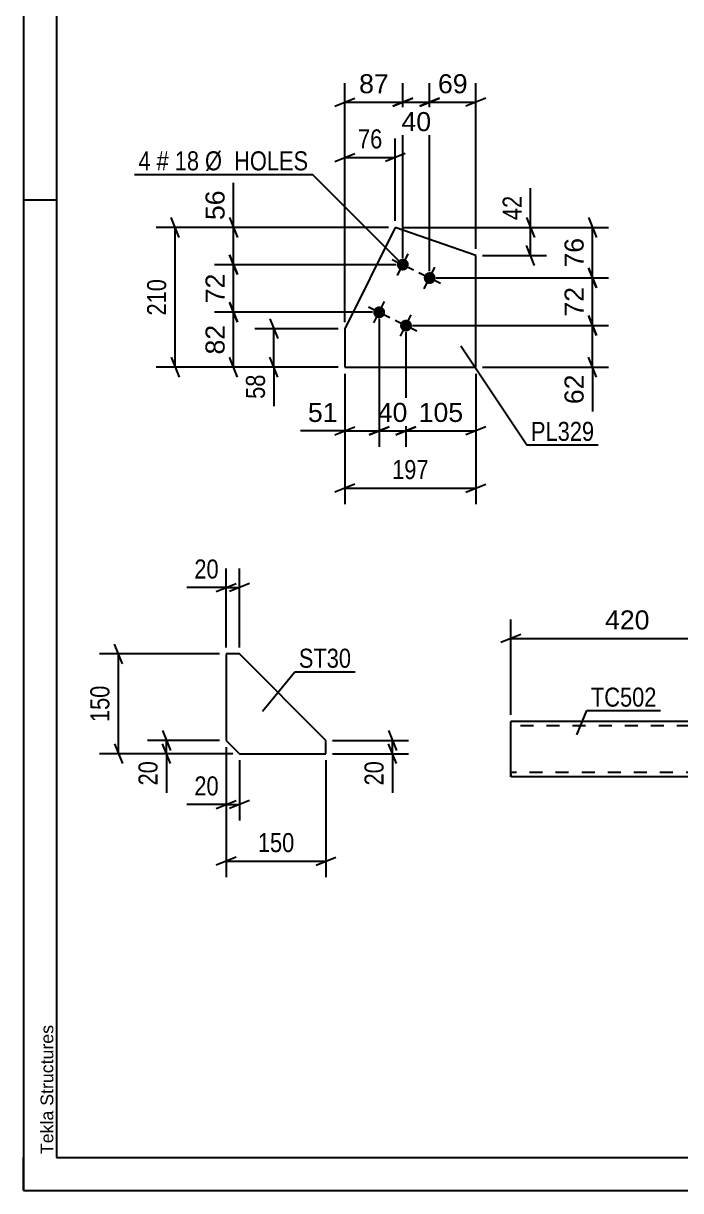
# Model space of a CAD drawing. Header units: millimetres. Extents: x 0 to 420, y 0 to 297.
# Drawn here: x 0 to 98.8, y 0 to 175.6 of the extents above; entities that cross this region are included whole.
import ezdxf

# ---------------------------------------------------------------- set-up
doc = ezdxf.new("R2010")
doc.units = ezdxf.units.MM
doc.linetypes.add('DXK_LINE_DOT2', pattern=[3.9198, 1.9599, -1.9599])
doc.styles.add('Arial', font='ARIAL.TTF', dxfattribs={"height": 0.2})
doc.styles.add('Arial Narrow', font='ARIALN.TTF', dxfattribs={"height": 0.2})

# ---------------------------------------------------------------- blocks, each defined once
blk = doc.blocks.new('Unknown-284928170-1132')
at = {"color": 5, "linetype": 'Continuous'}
for p, q in [((0, 297), (0, 0)), ((5, 292), (5, 5)), ((5, 149), (0, 149)), ((0, 0), (0, 5)), ((5, 5), (415, 5)), ((0, 0), (420, 0))]:
    blk.add_line(p, q, dxfattribs=at)
at = {"color": 174, "linetype": 'Continuous', "style": 'Arial'}
blk.add_text('Tekla Structures', height=1.9102, rotation=90, dxfattribs=at).set_placement((4.5, 5.5))
blk = doc.blocks.new('Part-284928170-1487 - 1471')
at = {"color": 2, "linetype": 'Continuous'}
for p, q in [((32.48, 80.74), (30.48, 80.74)), ((30.48, 80.74), (30.48, 67.74)), ((45.48, 67.74), (32.48, 80.74)), ((30.48, 67.74), (32.48, 65.74)), ((45.48, 65.74), (45.48, 67.74)), ((32.48, 65.74), (45.48, 65.74))]:
    blk.add_line(p, q, dxfattribs=at)
blk = doc.blocks.new('Bolt-284928170-2346 - 2312')
at = {"linetype": 'Continuous'}
for points in [[(57.43, 140.12, -1), (56.63, 138.51, -1)], [(61.46, 138.11, -1), (60.66, 136.5, -1)], [(53.87, 132.95, -1), (53.07, 131.34, -1)], [(57.9, 130.95, -1), (57.1, 129.34, -1)]]:
    blk.add_hatch(color=1, dxfattribs=at).paths.add_polyline_path(points)
at = {"color": 1, "linetype": 'Continuous'}
for p, q in [((56.23, 137.7), (57.83, 140.92)), ((55.42, 140.11), (58.64, 138.51)), ((60.26, 135.7), (61.86, 138.92)), ((59.45, 138.11), (62.67, 136.51)), ((52.67, 130.54), (54.27, 133.76)), ((51.86, 132.95), (55.08, 131.35)), ((56.7, 128.53), (58.3, 131.76)), ((55.89, 130.95), (59.11, 129.34))]:
    blk.add_line(p, q, dxfattribs=at)
blk = doc.blocks.new('Part-284928170-2361 - 2312')
at = {"color": 2, "linetype": 'Continuous'}
for p, q in [((55.9, 144.9), (48.33, 129.68)), ((68, 140.67), (55.9, 144.9)), ((68, 123.9), (68, 140.67)), ((48.33, 129.68), (48.33, 123.9)), ((48.33, 123.9), (68, 123.9))]:
    blk.add_line(p, q, dxfattribs=at)
blk = doc.blocks.new('Part-284928170-2687 - 2670')
at = {"color": 2, "linetype": 'Continuous'}
for p, q in [((108.26, 70.6), (73.26, 70.6)), ((73.26, 62.27), (73.26, 70.6)), ((108.26, 70.6), (107.77, 69.27)), ((107.77, 69.27), (105.23, 62.27)), ((105.23, 62.27), (73.26, 62.27))]:
    blk.add_line(p, q, dxfattribs=at)
at = {"color": 7, "linetype": 'DXK_LINE_DOT2'}
for p, q in [((108.22, 70.5), (107.77, 69.27)), ((108.02, 69.93), (73.26, 69.93)), ((105.47, 62.93), (73.26, 62.93)), ((73.26, 62.66), (73.26, 62.27))]:
    blk.add_line(p, q, dxfattribs=at)
blk = doc.blocks.new('StraightDimension-284928170-1533 - 1471')
at = {"color": 7, "linetype": 'Continuous'}
for p, q in [((30.48, 66.74), (30.48, 55.71)), ((32.48, 64.74), (32.48, 55.71)), ((28.98, 57.51), (31.98, 58.71)), ((30.48, 58.11), (32.48, 58.11)), ((33.98, 58.71), (30.98, 57.51))]:
    blk.add_line(p, q, dxfattribs=at)
at = {"color": 0}
blk.add_wipeout([(29.96, 58.86), (29.96, 63.06), (25.1, 63.06), (25.1, 58.86)], dxfattribs=at)
at = {"color": 7, "linetype": 'Continuous'}
blk.add_line((30.48, 58.11), (24.57, 58.11), dxfattribs=at)
blk.add_line((30.48, 58.11), (24.57, 58.11), dxfattribs=at)
at = {"color": 3, "style": 'Arial Narrow'}
blk.add_text('20', height=2.863, dxfattribs=at).set_placement((25.7, 59.46))
blk = doc.blocks.new('StraightDimension-284928170-1544 - 1471')
at = {"color": 7, "linetype": 'Continuous'}
for p, q in [((30.48, 81.74), (30.48, 93.59)), ((32.48, 81.74), (32.48, 93.59)), ((28.98, 90.14), (31.98, 91.34)), ((33.98, 91.34), (30.98, 90.14)), ((30.48, 90.74), (32.48, 90.74))]:
    blk.add_line(p, q, dxfattribs=at)
at = {"color": 0}
blk.add_wipeout([(29.96, 91.49), (29.96, 95.69), (25.1, 95.69), (25.1, 91.49)], dxfattribs=at)
at = {"color": 7, "linetype": 'Continuous'}
blk.add_line((30.48, 90.74), (24.57, 90.74), dxfattribs=at)
blk.add_line((30.48, 90.74), (24.57, 90.74), dxfattribs=at)
at = {"color": 3, "style": 'Arial Narrow'}
blk.add_text('20', height=2.863, dxfattribs=at).set_placement((25.7, 92.09))
blk = doc.blocks.new('StraightDimension-284928170-1513 - 1471')
at = {"color": 7, "linetype": 'Continuous'}
for p, q in [((20.91, 69.24), (22.11, 66.24)), ((29.48, 67.74), (18.66, 67.74)), ((22.11, 64.24), (20.91, 67.24)), ((21.51, 65.74), (21.51, 67.74)), ((31.48, 65.74), (18.66, 65.74))]:
    blk.add_line(p, q, dxfattribs=at)
at = {"color": 0}
blk.add_wipeout([(20.76, 65.22), (16.56, 65.22), (16.56, 60.36), (20.76, 60.36)], dxfattribs=at)
at = {"color": 7, "linetype": 'Continuous'}
blk.add_line((21.51, 65.74), (21.51, 59.84), dxfattribs=at)
blk.add_line((21.51, 65.74), (21.51, 59.84), dxfattribs=at)
at = {"color": 3, "style": 'Arial Narrow'}
blk.add_text('20', height=2.863, rotation=90.0002, dxfattribs=at).set_placement((20.16, 60.96))
blk = doc.blocks.new('StraightDimension-284928170-1489 - 1471')
at = {"color": 7, "linetype": 'Continuous'}
for p, q in [((14.88, 79.24), (13.68, 82.24)), ((29.48, 80.74), (11.43, 80.74)), ((14.28, 65.74), (14.28, 80.74)), ((13.68, 67.24), (14.88, 64.24)), ((31.48, 65.74), (11.43, 65.74))]:
    blk.add_line(p, q, dxfattribs=at)
at = {"color": 0}
blk.add_wipeout([(13.53, 76.59), (9.33, 76.59), (9.33, 69.9), (13.53, 69.9)], dxfattribs=at)
at = {"color": 3, "style": 'Arial Narrow'}
blk.add_text('150', height=2.863, rotation=90.0002, dxfattribs=at).set_placement((12.93, 70.5))
blk = doc.blocks.new('StraightDimension-284928170-1506 - 1471')
at = {"color": 7, "linetype": 'Continuous'}
for p, q in [((30.48, 66.74), (30.48, 47.18)), ((45.48, 64.74), (45.48, 47.18)), ((31.98, 50.18), (28.98, 48.98)), ((30.48, 49.58), (45.48, 49.58)), ((43.98, 48.98), (46.98, 50.18))]:
    blk.add_line(p, q, dxfattribs=at)
at = {"color": 0}
blk.add_wipeout([(41.32, 50.33), (41.32, 54.53), (34.64, 54.53), (34.64, 50.33)], dxfattribs=at)
at = {"color": 3, "style": 'Arial Narrow'}
blk.add_text('150', height=2.863, dxfattribs=at).set_placement((35.24, 50.93))
blk = doc.blocks.new('StraightDimension-284928170-1524 - 1471')
at = {"color": 7, "linetype": 'Continuous'}
for p, q in [((54.88, 69.24), (56.08, 66.24)), ((46.48, 67.74), (57.88, 67.74)), ((56.08, 64.24), (54.88, 67.24)), ((55.48, 65.74), (55.48, 67.74)), ((46.48, 65.74), (57.88, 65.74))]:
    blk.add_line(p, q, dxfattribs=at)
at = {"color": 0}
blk.add_wipeout([(54.73, 65.22), (50.53, 65.22), (50.53, 60.36), (54.73, 60.36)], dxfattribs=at)
at = {"color": 7, "linetype": 'Continuous'}
blk.add_line((55.48, 65.74), (55.48, 59.84), dxfattribs=at)
blk.add_line((55.48, 65.74), (55.48, 59.84), dxfattribs=at)
at = {"color": 3, "style": 'Arial Narrow'}
blk.add_text('20', height=2.863, rotation=90.0002, dxfattribs=at).set_placement((54.13, 60.96))
blk = doc.blocks.new('StraightDimension-284928170-2471 - 2312')
at = {"color": 7, "linetype": 'Continuous'}
for p, q in [((75.64, 146.4), (76.84, 143.4)), ((56.9, 144.9), (78.64, 144.9)), ((76.24, 140.67), (76.24, 144.9)), ((69, 140.67), (78.64, 140.67)), ((76.84, 139.17), (75.64, 142.17))]:
    blk.add_line(p, q, dxfattribs=at)
at = {"color": 0}
blk.add_wipeout([(75.49, 150.28), (71.29, 150.28), (71.29, 145.42), (75.49, 145.42)], dxfattribs=at)
at = {"color": 7, "linetype": 'Continuous'}
blk.add_line((76.24, 144.9), (76.24, 150.81), dxfattribs=at)
blk.add_line((76.24, 144.9), (76.24, 150.81), dxfattribs=at)
at = {"color": 3, "style": 'Arial Narrow'}
blk.add_text('42', height=2.863, rotation=90.0002, dxfattribs=at).set_placement((74.89, 146.02))
blk = doc.blocks.new('StraightDimension-284928170-2407 - 2312')
at = {"color": 7, "linetype": 'Continuous'}
for p, q in [((61.06, 138.31), (61.06, 166.6)), ((68, 141.67), (68, 166.6)), ((59.56, 163.15), (62.56, 164.35)), ((61.06, 163.75), (68, 163.75)), ((69.5, 164.35), (66.5, 163.15))]:
    blk.add_line(p, q, dxfattribs=at)
at = {"color": 0}
blk.add_wipeout([(67.35, 164.5), (67.35, 168.7), (61.71, 168.7), (61.71, 164.5)], dxfattribs=at)
at = {"color": 3, "style": 'Arial'}
blk.add_text('69', height=2.865, dxfattribs=at).set_placement((62.31, 165.1))
blk = doc.blocks.new('StraightDimension-284928170-2441 - 2312')
at = {"color": 7, "linetype": 'Continuous'}
for p, q in [((57.5, 129.14), (57.5, 111.9)), ((68, 122.9), (68, 111.9)), ((56, 113.7), (59, 114.9)), ((57.5, 114.3), (68, 114.3)), ((69.5, 114.9), (66.5, 113.7))]:
    blk.add_line(p, q, dxfattribs=at)
at = {"color": 0}
blk.add_wipeout([(66.68, 115.05), (66.68, 119.25), (58.81, 119.25), (58.81, 115.05)], dxfattribs=at)
at = {"color": 3, "style": 'Arial'}
blk.add_text('105', height=2.865, dxfattribs=at).set_placement((59.41, 115.65))
blk = doc.blocks.new('StraightDimension-284928170-2377 - 2312')
at = {"color": 7, "linetype": 'Continuous'}
for p, q in [((30.99, 146.4), (32.19, 143.4)), ((54.9, 144.9), (28.74, 144.9)), ((31.59, 139.31), (31.59, 144.9)), ((32.19, 137.81), (30.99, 140.81)), ((56.03, 139.31), (28.74, 139.31))]:
    blk.add_line(p, q, dxfattribs=at)
at = {"color": 0}
blk.add_wipeout([(30.84, 151.07), (26.64, 151.07), (26.64, 145.42), (30.84, 145.42)], dxfattribs=at)
at = {"color": 7, "linetype": 'Continuous'}
blk.add_line((31.59, 144.9), (31.59, 151.6), dxfattribs=at)
blk.add_line((31.59, 144.9), (31.59, 151.6), dxfattribs=at)
at = {"color": 3, "style": 'Arial'}
blk.add_text('56', height=2.865, rotation=90.0002, dxfattribs=at).set_placement((30.24, 146.02))
blk = doc.blocks.new('StraightDimension-284928170-2433 - 2312')
at = {"color": 7, "linetype": 'Continuous'}
for p, q in [((53.47, 131.15), (53.47, 111.9)), ((57.5, 129.14), (57.5, 111.9)), ((51.97, 113.7), (54.97, 114.9)), ((53.47, 114.3), (57.5, 114.3)), ((59, 114.9), (56, 113.7))]:
    blk.add_line(p, q, dxfattribs=at)
at = {"color": 0}
blk.add_wipeout([(58.31, 115.05), (58.31, 119.25), (52.66, 119.25), (52.66, 115.05)], dxfattribs=at)
at = {"color": 3, "style": 'Arial'}
blk.add_text('40', height=2.865, dxfattribs=at).set_placement((53.26, 115.65))
blk = doc.blocks.new('StraightDimension-284928170-2369 - 2312')
at = {"color": 7, "linetype": 'Continuous'}
for p, q in [((30.99, 140.81), (32.19, 137.81)), ((56.03, 139.31), (28.74, 139.31)), ((31.59, 132.15), (31.59, 139.31)), ((32.19, 130.65), (30.99, 133.65)), ((52.47, 132.15), (28.74, 132.15))]:
    blk.add_line(p, q, dxfattribs=at)
at = {"color": 0}
blk.add_wipeout([(30.84, 138.55), (26.64, 138.55), (26.64, 132.91), (30.84, 132.91)], dxfattribs=at)
at = {"color": 3, "style": 'Arial'}
blk.add_text('72', height=2.865, rotation=90.0002, dxfattribs=at).set_placement((30.24, 133.51))
blk = doc.blocks.new('StraightDimension-284928170-2387 - 2312')
at = {"color": 7, "linetype": 'Continuous'}
for p, q in [((48.33, 130.68), (48.33, 166.6)), ((57.03, 140.31), (57.03, 166.6)), ((46.83, 163.15), (49.83, 164.35)), ((48.33, 163.75), (57.03, 163.75)), ((58.53, 164.35), (55.53, 163.15))]:
    blk.add_line(p, q, dxfattribs=at)
at = {"color": 0}
blk.add_wipeout([(55.5, 164.5), (55.5, 168.7), (49.86, 168.7), (49.86, 164.5)], dxfattribs=at)
at = {"color": 3, "style": 'Arial'}
blk.add_text('87', height=2.865, dxfattribs=at).set_placement((50.46, 165.1))
blk = doc.blocks.new('StraightDimension-284928170-2427 - 2312')
at = {"color": 7, "linetype": 'Continuous'}
for p, q in [((53.47, 131.15), (53.47, 111.9)), ((48.33, 122.9), (48.33, 111.9)), ((46.83, 113.7), (49.83, 114.9)), ((48.33, 114.3), (53.47, 114.3)), ((54.97, 114.9), (51.97, 113.7))]:
    blk.add_line(p, q, dxfattribs=at)
at = {"color": 0}
blk.add_wipeout([(47.81, 115.05), (47.81, 119.25), (42.16, 119.25), (42.16, 115.05)], dxfattribs=at)
at = {"color": 7, "linetype": 'Continuous'}
blk.add_line((48.33, 114.3), (41.63, 114.3), dxfattribs=at)
blk.add_line((48.33, 114.3), (41.63, 114.3), dxfattribs=at)
at = {"color": 3, "style": 'Arial'}
blk.add_text('51', height=2.865, dxfattribs=at).set_placement((42.76, 115.65))
blk = doc.blocks.new('StraightDimension-284928170-2363 - 2312')
at = {"color": 7, "linetype": 'Continuous'}
for p, q in [((30.99, 133.65), (32.19, 130.65)), ((52.47, 132.15), (28.74, 132.15)), ((31.59, 123.9), (31.59, 132.15)), ((32.19, 122.4), (30.99, 125.4)), ((47.33, 123.9), (28.74, 123.9))]:
    blk.add_line(p, q, dxfattribs=at)
at = {"color": 0}
blk.add_wipeout([(30.84, 130.85), (26.64, 130.85), (26.64, 125.2), (30.84, 125.2)], dxfattribs=at)
at = {"color": 3, "style": 'Arial'}
blk.add_text('82', height=2.865, rotation=90.0002, dxfattribs=at).set_placement((30.24, 125.8))
blk = doc.blocks.new('StraightDimension-284928170-2397 - 2312')
at = {"color": 7, "linetype": 'Continuous'}
for p, q in [((57.03, 140.31), (57.03, 166.15)), ((61.06, 138.31), (61.06, 166.15)), ((55.53, 163.15), (58.53, 164.35)), ((57.03, 163.75), (61.06, 163.75)), ((62.56, 164.35), (59.56, 163.15))]:
    blk.add_line(p, q, dxfattribs=at)
at = {"color": 0}
blk.add_wipeout([(61.87, 158.8), (61.87, 163), (56.22, 163), (56.22, 158.8)], dxfattribs=at)
at = {"color": 3, "style": 'Arial'}
blk.add_text('40', height=2.865, dxfattribs=at).set_placement((56.82, 159.4))
blk = doc.blocks.new('StraightDimension-284928170-2418 - 2312')
at = {"color": 7, "linetype": 'Continuous'}
for p, q in [((23.41, 143.4), (22.21, 146.4)), ((54.9, 144.9), (19.96, 144.9)), ((22.81, 123.9), (22.81, 144.9)), ((22.21, 125.4), (23.41, 122.4)), ((47.33, 123.9), (19.96, 123.9))]:
    blk.add_line(p, q, dxfattribs=at)
at = {"color": 0}
blk.add_wipeout([(22.06, 137.74), (17.86, 137.74), (17.86, 131.06), (22.06, 131.06)], dxfattribs=at)
at = {"color": 3, "style": 'Arial Narrow'}
blk.add_text('210', height=2.863, rotation=90.0002, dxfattribs=at).set_placement((21.46, 131.66))
blk = doc.blocks.new('StraightDimension-284928170-2448 - 2312')
at = {"color": 7, "linetype": 'Continuous'}
for p, q in [((58.5, 130.14), (87.95, 130.14)), ((84.95, 131.64), (86.15, 128.64)), ((85.55, 123.9), (85.55, 130.14)), ((86.15, 122.4), (84.95, 125.4)), ((69, 123.9), (87.95, 123.9))]:
    blk.add_line(p, q, dxfattribs=at)
at = {"color": 0}
blk.add_wipeout([(84.8, 123.38), (80.6, 123.38), (80.6, 117.73), (84.8, 117.73)], dxfattribs=at)
at = {"color": 7, "linetype": 'Continuous'}
blk.add_line((85.55, 123.9), (85.55, 117.21), dxfattribs=at)
blk.add_line((85.55, 123.9), (85.55, 117.21), dxfattribs=at)
at = {"color": 3, "style": 'Arial'}
blk.add_text('62', height=2.865, rotation=90.0002, dxfattribs=at).set_placement((84.2, 118.33))
blk = doc.blocks.new('StraightDimension-284928170-2454 - 2312')
at = {"color": 7, "linetype": 'Continuous'}
for p, q in [((84.95, 138.81), (86.15, 135.81)), ((62.06, 137.31), (87.95, 137.31)), ((85.55, 130.14), (85.55, 137.31)), ((58.5, 130.14), (87.95, 130.14)), ((86.15, 128.64), (84.95, 131.64))]:
    blk.add_line(p, q, dxfattribs=at)
at = {"color": 0}
blk.add_wipeout([(84.8, 136.55), (80.6, 136.55), (80.6, 130.9), (84.8, 130.9)], dxfattribs=at)
at = {"color": 3, "style": 'Arial'}
blk.add_text('72', height=2.865, rotation=90.0002, dxfattribs=at).set_placement((84.2, 131.5))
blk = doc.blocks.new('StraightDimension-284928170-2462 - 2312')
at = {"color": 7, "linetype": 'Continuous'}
for p, q in [((84.95, 146.4), (86.15, 143.4)), ((56.9, 144.9), (87.95, 144.9)), ((85.55, 137.31), (85.55, 144.9)), ((86.15, 135.81), (84.95, 138.81)), ((62.06, 137.31), (87.95, 137.31))]:
    blk.add_line(p, q, dxfattribs=at)
at = {"color": 0}
blk.add_wipeout([(84.8, 143.93), (80.6, 143.93), (80.6, 138.28), (84.8, 138.28)], dxfattribs=at)
at = {"color": 3, "style": 'Arial'}
blk.add_text('76', height=2.865, rotation=90.0002, dxfattribs=at).set_placement((84.2, 138.88))
blk = doc.blocks.new('StraightDimension-284928170-2480 - 2312')
at = {"color": 7, "linetype": 'Continuous'}
for p, q in [((37.06, 131.18), (38.26, 128.18)), ((47.33, 129.68), (34.81, 129.68)), ((37.66, 123.9), (37.66, 129.68)), ((38.26, 122.4), (37.06, 125.4)), ((47.33, 123.9), (34.81, 123.9))]:
    blk.add_line(p, q, dxfattribs=at)
at = {"color": 0}
blk.add_wipeout([(36.91, 123.38), (32.71, 123.38), (32.71, 118.52), (36.91, 118.52)], dxfattribs=at)
at = {"color": 7, "linetype": 'Continuous'}
blk.add_line((37.66, 123.9), (37.66, 118), dxfattribs=at)
blk.add_line((37.66, 123.9), (37.66, 118), dxfattribs=at)
at = {"color": 3, "style": 'Arial Narrow'}
blk.add_text('58', height=2.863, rotation=90.0002, dxfattribs=at).set_placement((36.31, 119.12))
blk = doc.blocks.new('StraightDimension-284928170-2487 - 2312')
at = {"color": 7, "linetype": 'Continuous'}
for p, q in [((48.33, 122.9), (48.33, 103.3)), ((68, 122.9), (68, 103.3)), ((49.83, 106.3), (46.83, 105.1)), ((48.33, 105.7), (68, 105.7)), ((66.5, 105.1), (69.5, 106.3))]:
    blk.add_line(p, q, dxfattribs=at)
at = {"color": 0}
blk.add_wipeout([(61.51, 106.45), (61.51, 110.65), (54.82, 110.65), (54.82, 106.45)], dxfattribs=at)
at = {"color": 3, "style": 'Arial Narrow'}
blk.add_text('197', height=2.863, dxfattribs=at).set_placement((55.42, 107.05))
blk = doc.blocks.new('StraightDimension-284928170-2492 - 2312')
at = {"color": 7, "linetype": 'Continuous'}
for p, q in [((48.33, 130.68), (48.33, 158.3)), ((55.9, 145.9), (55.9, 158.3)), ((46.83, 154.85), (49.83, 156.05)), ((48.33, 155.45), (55.9, 155.45)), ((57.4, 156.05), (54.4, 154.85))]:
    blk.add_line(p, q, dxfattribs=at)
at = {"color": 0}
blk.add_wipeout([(54.54, 156.2), (54.54, 160.4), (49.69, 160.4), (49.69, 156.2)], dxfattribs=at)
at = {"color": 3, "style": 'Arial Narrow'}
blk.add_text('76', height=2.863, dxfattribs=at).set_placement((50.29, 156.8))
blk = doc.blocks.new('StraightDimension-284928170-2704 - 2670')
at = {"color": 7, "linetype": 'Continuous'}
for p, q in [((73.26, 71.6), (73.26, 85.93)), ((108.26, 71.6), (108.26, 85.93)), ((74.76, 83.68), (71.76, 82.48)), ((73.26, 83.08), (108.26, 83.08)), ((106.76, 82.48), (109.76, 83.68))]:
    blk.add_line(p, q, dxfattribs=at)
at = {"color": 0}
blk.add_wipeout([(94.7, 83.83), (94.7, 88.03), (86.82, 88.03), (86.82, 83.83)], dxfattribs=at)
at = {"color": 3, "style": 'Arial'}
blk.add_text('420', height=2.865, dxfattribs=at).set_placement((87.42, 84.43))
blk = doc.blocks.new('Mark-284928170-1483 - 1471')
at = {"color": 0}
blk.add_wipeout([(49.25, 78.67), (49.25, 81.67), (41.4, 81.67), (41.4, 78.67)], dxfattribs=at)
blk.add_wipeout([(49.25, 78.67), (49.25, 81.67), (41.4, 81.67), (41.4, 78.67)], dxfattribs=at)
at = {"color": 30, "linetype": 'Continuous'}
for p, q in [((35.94, 72.14), (40.8, 78.07)), ((40.8, 78.07), (49.85, 78.07))]:
    blk.add_line(p, q, dxfattribs=at)
at = {"color": 3, "style": 'Arial Narrow'}
blk.add_text('ST30', height=2.863, dxfattribs=at).set_placement((41.4, 78.67))
blk = doc.blocks.new('Mark-284928170-2342 - 2312')
at = {"color": 0}
for points in [[(19.12, 153.5), (19.12, 156.5), (17.29, 156.5), (17.29, 153.5)], [(21.85, 153.5), (21.85, 156.5), (20.02, 156.5), (20.02, 153.5)], [(26.4, 153.5), (26.4, 156.5), (22.75, 156.5), (22.75, 153.5)], [(42.83, 153.5), (42.83, 156.5), (27.3, 156.5), (27.3, 153.5)]]:
    blk.add_wipeout(points, dxfattribs=at)
for points in [[(19.12, 153.5), (19.12, 156.5), (17.29, 156.5), (17.29, 153.5)], [(21.85, 153.5), (21.85, 156.5), (20.02, 156.5), (20.02, 153.5)], [(26.4, 153.5), (26.4, 156.5), (22.75, 156.5), (22.75, 153.5)], [(42.83, 153.5), (42.83, 156.5), (27.3, 156.5), (27.3, 153.5)]]:
    blk.add_wipeout(points, dxfattribs=at)
at = {"color": 7, "linetype": 'Continuous'}
for p in [(16.69, 152.9), (56.83, 139.49)]:
    blk.add_line(p, (43.43, 152.9), dxfattribs=at)
at = {"color": 3, "style": 'Arial Narrow'}
for s, height, p in [('4', 2.86, (17.29, 153.5)), ('#', 2.86, (20.02, 153.5)), ('18', 2.863, (22.75, 153.5)), ('Ø  HOLES', 2.863, (27.3, 153.5))]:
    blk.add_text(s, height=height, dxfattribs=at).set_placement(p)
blk = doc.blocks.new('Mark-284928170-2357 - 2312')
at = {"color": 0}
blk.add_wipeout([(85.79, 112.8), (85.79, 115.8), (76.29, 115.8), (76.29, 112.8)], dxfattribs=at)
blk.add_wipeout([(85.79, 112.8), (85.79, 115.8), (76.29, 115.8), (76.29, 112.8)], dxfattribs=at)
at = {"color": 30, "linetype": 'Continuous'}
for p, q in [((65.77, 127.1), (75.69, 112.2)), ((75.69, 112.2), (86.39, 112.2))]:
    blk.add_line(p, q, dxfattribs=at)
at = {"color": 3, "style": 'Arial Narrow'}
blk.add_text('PL329', height=2.863, dxfattribs=at).set_placement((76.29, 112.8))
blk = doc.blocks.new('Mark-284928170-2683 - 2670')
at = {"color": 0}
blk.add_wipeout([(95.17, 72.82), (95.17, 75.82), (85.3, 75.82), (85.3, 72.82)], dxfattribs=at)
blk.add_wipeout([(95.17, 72.82), (95.17, 75.82), (85.3, 75.82), (85.3, 72.82)], dxfattribs=at)
at = {"color": 30, "linetype": 'Continuous'}
for p, q in [((83.2, 68.58), (84.7, 72.22)), ((84.7, 72.22), (95.77, 72.22))]:
    blk.add_line(p, q, dxfattribs=at)
at = {"color": 3, "style": 'Arial Narrow'}
blk.add_text('TC502', height=2.863, dxfattribs=at).set_placement((85.3, 72.82))

msp = doc.modelspace()

# ---------------------------------------------------------------- block references
for name in ['Unknown-284928170-1132', 'Part-284928170-2361 - 2312', 'Bolt-284928170-2346 - 2312', 'Part-284928170-1487 - 1471', 'Part-284928170-2687 - 2670']:
    msp.add_blockref(name, (0, 0))

# ---------------------------------------------------------------- next in the draw order: block references
for name in ['StraightDimension-284928170-2471 - 2312', 'StraightDimension-284928170-2441 - 2312', 'StraightDimension-284928170-1544 - 1471', 'StraightDimension-284928170-2704 - 2670', 'Mark-284928170-1483 - 1471', 'StraightDimension-284928170-1533 - 1471']:
    msp.add_blockref(name, (0, 0))

# ---------------------------------------------------------------- next in the draw order: block references
for name in ['StraightDimension-284928170-2407 - 2312', 'StraightDimension-284928170-2377 - 2312', 'StraightDimension-284928170-2433 - 2312', 'Mark-284928170-2683 - 2670', 'StraightDimension-284928170-1513 - 1471']:
    msp.add_blockref(name, (0, 0))

# ---------------------------------------------------------------- next in the draw order: block references
for name in ['StraightDimension-284928170-2369 - 2312', 'StraightDimension-284928170-1489 - 1471']:
    msp.add_blockref(name, (0, 0))

# ---------------------------------------------------------------- next in the draw order: block references
for name in ['StraightDimension-284928170-2387 - 2312', 'StraightDimension-284928170-1506 - 1471']:
    msp.add_blockref(name, (0, 0))

# ---------------------------------------------------------------- next in the draw order: block references
for name in ['StraightDimension-284928170-2397 - 2312', 'StraightDimension-284928170-2427 - 2312', 'StraightDimension-284928170-2448 - 2312', 'StraightDimension-284928170-1524 - 1471']:
    msp.add_blockref(name, (0, 0))

# ---------------------------------------------------------------- next in the draw order: block references
for name in ['StraightDimension-284928170-2454 - 2312', 'StraightDimension-284928170-2363 - 2312']:
    msp.add_blockref(name, (0, 0))

# ---------------------------------------------------------------- next in the draw order: block references
for name in ['StraightDimension-284928170-2418 - 2312', 'StraightDimension-284928170-2462 - 2312']:
    msp.add_blockref(name, (0, 0))

# ---------------------------------------------------------------- next in the draw order: block references
msp.add_blockref('StraightDimension-284928170-2480 - 2312', (0, 0))

# ---------------------------------------------------------------- next in the draw order: block references
for name in ['StraightDimension-284928170-2492 - 2312', 'StraightDimension-284928170-2487 - 2312']:
    msp.add_blockref(name, (0, 0))

# ---------------------------------------------------------------- next in the draw order: block references
for name in ['Mark-284928170-2342 - 2312', 'Mark-284928170-2357 - 2312']:
    msp.add_blockref(name, (0, 0))

doc.saveas('drawing.dxf')
